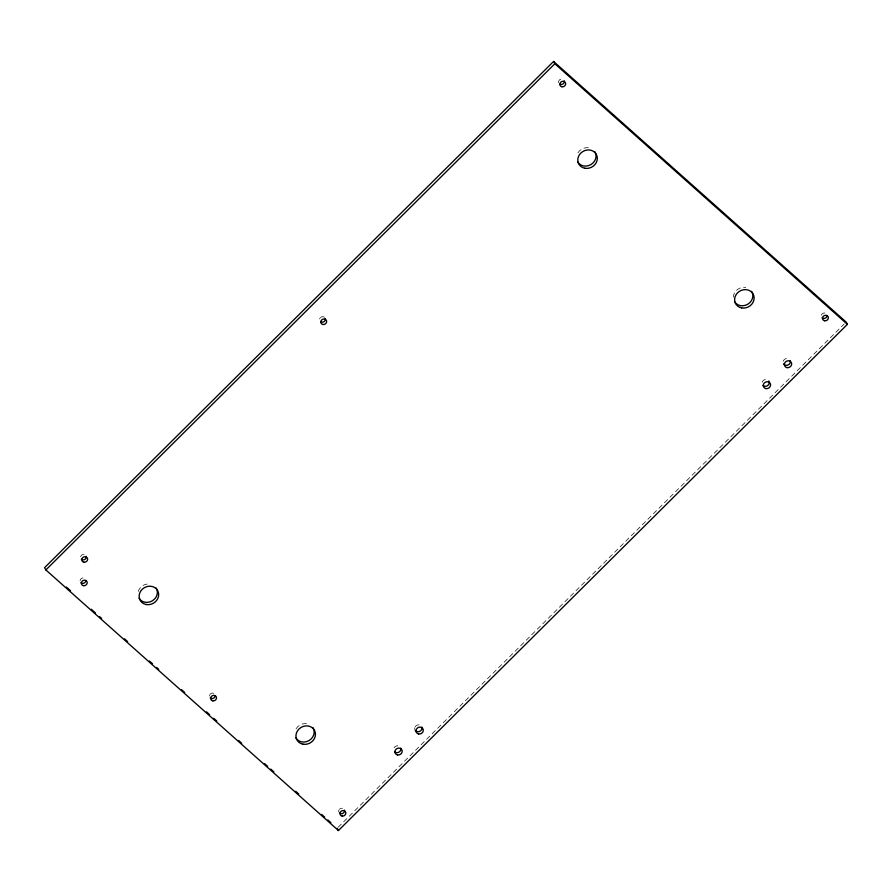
<?xml version="1.0" encoding="UTF-8"?>
<svg xmlns="http://www.w3.org/2000/svg" width="892" height="892" viewBox="0 0 892 892"><rect width="100%" height="100%" fill="white"/><g stroke="black" fill="none" stroke-linecap="round" stroke-linejoin="round"><path stroke-width="0.67" stroke-dasharray="4.46 3.34" d="M338.146 827.263L844.155 324.019M80.068 580.848A2.999 2.698 -29.1 0 1 85.108 578.551M209.375 696.039A2.999 2.698 -29.1 0 1 209.486 695.314M209.798 694.623A2.999 2.698 -29.1 0 1 214.415 693.731M338.77 811.921A2.999 2.698 -29.1 0 1 339.105 809.802M339.584 809.2A2.999 2.698 -29.1 0 1 342.428 808.297M80.614 556.664A2.999 2.698 -29.1 0 1 85.543 555.08M319.637 318.946A2.999 2.698 -29.1 0 1 319.938 318.254M320.418 317.652A2.999 2.698 -29.1 0 1 325.011 317.909M558.626 82.666A2.999 2.698 -29.1 0 1 562.975 79.254M821.342 315.222A2.999 2.698 -29.1 0 1 825.669 313.248M138.238 591.418A10.002 8.998 -29.1 0 1 150.324 584.082M296.055 728.797A10.002 8.998 -29.1 0 1 309.468 724.505M733.324 297.226A10.002 8.998 -29.1 0 1 745.79 287.469M577.916 152.855A10.002 8.998 -29.1 0 1 588.988 147.804M394.13 747.752A3.746 3.378 -29.1 0 1 398.289 745.857M414.813 729.422A3.746 3.378 -29.1 0 1 414.847 727.638M415.226 726.779A3.746 3.378 -29.1 0 1 421.002 725.664M762.125 382.255A3.746 3.378 -29.1 0 1 768.28 380.282M783.209 361.271A3.746 3.378 -29.1 0 1 788.617 358.807"/><path stroke-width="1.34" d="M553.564 61.459L44.6 567.658L45.871 569.943L338.436 830.541L847.4 324.342L846.129 322.057L553.564 61.459L554.846 63.756L847.4 324.342M45.871 569.943L554.846 63.756M66.387 587.059L70.535 590.76M91.285 609.236L95.433 612.938M99.581 616.628L101.655 618.479M124.479 638.806L127.601 641.582M149.377 660.983L152.499 663.759M156.646 667.45L158.72 669.301M181.544 689.639L184.655 692.404M206.442 711.816L209.553 714.581M213.701 718.283L216.812 721.048M238.599 740.46L241.71 743.237M264.534 763.563L267.645 766.339M270.767 769.105L273.877 771.881M295.665 791.282L298.775 794.058M321.599 814.385L324.71 817.161M327.821 819.938L330.932 822.703M337.154 828.244L338.436 830.541M85.933 580.447A2.999 2.698 -29.1 0 1 80.893 582.744M215.24 695.637A2.999 2.698 -29.1 0 1 210.2 697.934M344.468 810.103A2.999 2.698 -29.1 0 1 339.506 813.114M86.279 556.274A2.999 2.698 -29.1 0 1 81.328 559.284M325.301 318.555A2.999 2.698 -29.1 0 1 320.942 321.967M564.313 80.849A2.999 2.698 -29.1 0 1 559.964 84.249M827.096 315.545A2.999 2.698 -29.1 0 1 822.056 317.842M156.178 587.973A10.002 8.998 -29.1 0 1 152.365 600.807A10.002 8.998 -29.1 0 1 139.085 598.342M312.981 727.638A10.002 8.998 -29.1 0 1 309.167 740.483A10.002 8.998 -29.1 0 1 295.888 738.019M751.644 291.361A10.002 8.998 -29.1 0 1 747.831 304.205A10.002 8.998 -29.1 0 1 734.551 301.741M594.841 151.696A10.002 8.998 -29.1 0 1 591.028 164.529A10.002 8.998 -29.1 0 1 577.748 162.065M400.831 748.132A3.746 3.378 -29.1 0 1 394.643 751.889M421.927 727.147A3.746 3.378 -29.1 0 1 415.159 730.236M768.848 380.962A3.746 3.378 -29.1 0 1 763.006 385.522M790.29 360.792A3.746 3.378 -29.1 0 1 783.533 363.88M83.904 562.194A2.999 2.698 -29.1 0 0 87.55 558.559A2.999 2.698 -29.1 0 0 82.677 557.656A2.999 2.698 -29.1 0 0 83.904 562.194M322.915 324.487A2.999 2.698 -29.1 0 0 326.572 320.852A2.999 2.698 -29.1 0 0 321.689 319.949A2.999 2.698 -29.1 0 0 322.915 324.487M561.938 86.769A2.999 2.698 -29.1 0 0 565.595 83.134A2.999 2.698 -29.1 0 0 560.711 82.231A2.999 2.698 -29.1 0 0 561.938 86.769M824.632 320.763A2.999 2.698 -29.1 0 0 828.278 317.128A2.999 2.698 -29.1 0 0 823.405 316.225A2.999 2.698 -29.1 0 0 824.632 320.763M303.012 744.196A10.002 8.998 -29.1 0 0 315.188 732.087A10.002 8.998 -29.1 0 0 298.92 729.076A10.002 8.998 -29.1 0 0 303.012 744.196M342.082 816.035A2.999 2.698 -29.1 0 0 345.739 812.4A2.999 2.698 -29.1 0 0 340.856 811.497A2.999 2.698 -29.1 0 0 342.082 816.035M212.775 700.844A2.999 2.698 -29.1 0 0 216.433 697.209A2.999 2.698 -29.1 0 0 211.549 696.306A2.999 2.698 -29.1 0 0 212.775 700.844M146.21 604.531A10.002 8.998 -29.1 0 0 158.386 592.411A10.002 8.998 -29.1 0 0 142.118 589.4A10.002 8.998 -29.1 0 0 146.21 604.531M83.469 585.665A2.999 2.698 -29.1 0 0 87.115 582.03A2.999 2.698 -29.1 0 0 82.242 581.127A2.999 2.698 -29.1 0 0 83.469 585.665M741.676 307.918A10.002 8.998 -29.1 0 0 753.851 295.81A10.002 8.998 -29.1 0 0 737.584 292.799A10.002 8.998 -29.1 0 0 741.676 307.918M584.873 168.254A10.002 8.998 -29.1 0 0 597.049 156.145A10.002 8.998 -29.1 0 0 580.781 153.123A10.002 8.998 -29.1 0 0 584.873 168.254M397.542 754.955A3.746 3.378 -29.1 0 0 402.102 750.417A3.746 3.378 -29.1 0 0 396.003 749.291A3.746 3.378 -29.1 0 0 397.542 754.955M418.627 733.982A3.746 3.378 -29.1 0 0 423.198 729.444A3.746 3.378 -29.1 0 0 417.099 728.307A3.746 3.378 -29.1 0 0 418.627 733.982M765.905 388.6A3.746 3.378 -29.1 0 0 770.476 384.062A3.746 3.378 -29.1 0 0 764.377 382.924A3.746 3.378 -29.1 0 0 765.905 388.6M787 367.627A3.746 3.378 -29.1 0 0 791.561 363.077A3.746 3.378 -29.1 0 0 785.462 361.951A3.746 3.378 -29.1 0 0 787 367.627"/></g></svg>
